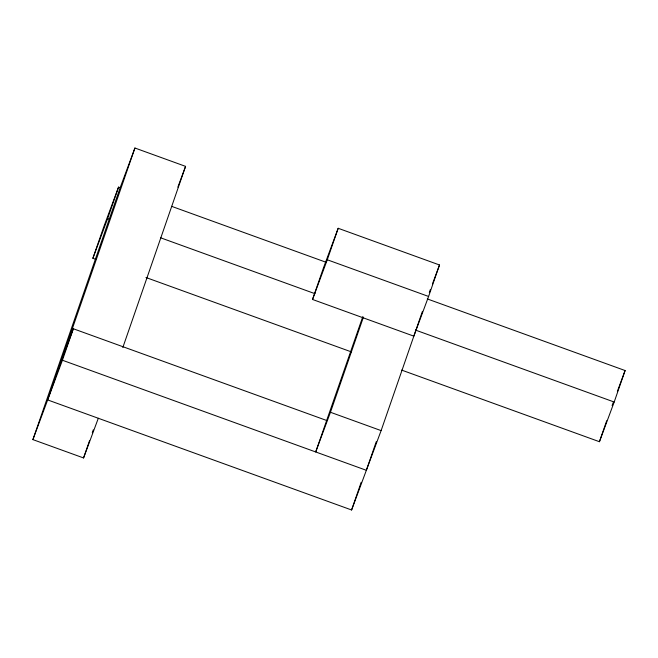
<?xml version="1.0" encoding="UTF-8"?>
<svg xmlns="http://www.w3.org/2000/svg" width="658" height="658" viewBox="0 0 658 658"><rect width="100%" height="100%" fill="white"/><g stroke="black" fill="none" stroke-linecap="round" stroke-linejoin="round"><path stroke-width="0.99" d="M95.772 259.342L92.877 258.29L103.783 226.804L118.539 187.119L120.472 187.818M92.877 258.29L107.632 218.604L118.539 187.119M98.313 418.266L83.558 457.952L32.9 439.61L120.159 187.703L134.923 148.017L185.572 166.367L122.816 347.539M134.923 148.017L47.656 399.924L351.594 509.983L381.114 430.612L422.428 311.341M32.9 439.61L62.42 360.239L73.326 328.753L327.084 420.635M83.558 457.952L89.595 440.515M92.285 432.758L93.288 429.855M312.525 299.464L323.432 267.971L338.187 228.285L439.503 264.977L428.597 296.462L413.833 336.148L312.525 299.464L327.281 259.778L338.187 228.285M362.838 316.547L315.7 451.956L330.456 412.27L363.348 317.321M351.594 509.983L361.176 482.306M376.269 441.666L366.35 470.297L62.42 360.239M401.635 370.092L599.43 441.715L606.709 420.725M599.43 441.715L614.194 402.03L625.1 370.544L427.297 298.921M58.57 368.439L73.326 328.753M177.849 187.152L185.572 166.367M429.312 292.374L430.365 289.536M432.47 283.869L439.503 264.977M612.096 405.501L613.149 402.671M617.369 391.329L625.1 370.544M327.281 259.778L428.597 296.462M171.606 206.332L325.99 262.238M107.632 218.604L109.565 219.303M160.7 237.826L315.083 293.723M415.428 330.061L614.194 402.03M145.944 277.503L351.462 351.923M330.456 412.27L381.114 430.612"/></g></svg>
